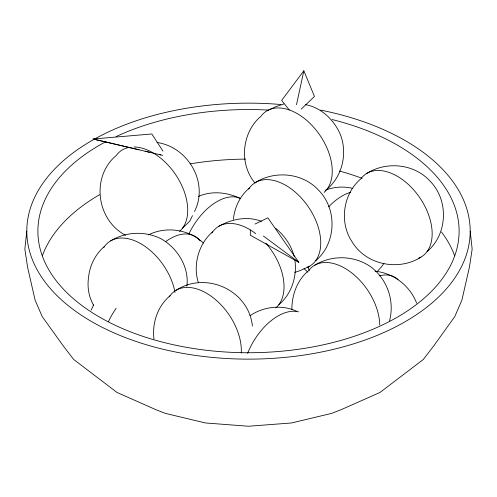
<?xml version="1.0" encoding="UTF-8"?>
<svg xmlns="http://www.w3.org/2000/svg" width="497" height="497" viewBox="0 0 497 497"><rect width="100%" height="100%" fill="white"/><g stroke="black" fill="none" stroke-linecap="round" stroke-linejoin="round"><path stroke-width="0.75" d="M186.884 286.272C189.369 266.827 177.137 247.475 160.32 238.374C144.472 230.857 125.648 231.72 110.626 240.883M291.857 309.73C291.795 295.23 297.02 280.184 308.457 270.828A49.88 31.199 55.5 0 1 351.118 272.431A49.88 31.199 55.5 0 1 379.751 325.026M26.801 231.136L24.85 249.134L27.565 267.094L35.094 300.107L42.17 316.508L63.51 346.254L73.686 359.474L117.012 392.456L155.524 409.522L165.364 413.38L205.466 422.966L248.5 426.24L291.534 422.966L331.636 413.38L341.476 409.522L379.988 392.456L423.314 359.474L433.49 346.254L454.83 316.508L461.906 300.107L469.435 267.094L472.15 249.134L470.199 231.136M233.416 219.37C234.416 207.485 240.231 195.632 249.451 187.972M389.542 320.807C394.773 301.107 387.405 279.575 371.216 267.193C354.777 255.29 331.791 254.638 314.526 265.336M296.498 104.699L303.847 70.76L314.458 96.455L301.219 109.141M91.131 310.159L93.622 304.972M194.526 211.505C208.988 182.846 188.245 146.994 156.971 142.459M192.494 215.642L189.773 221.153L182.598 228.104M383.939 263.329L381.503 266.895L377.248 271.387M303.847 70.76L281.675 100.388L289.285 110.005M104.556 246.375C95.337 254.035 89.522 265.889 88.522 277.773C87.105 287.254 88.87 297.175 93.722 305.462M212.741 231.795C198.564 243.667 192.674 265.149 198.409 282.725M170.036 295.752C157.655 306.065 152.02 323.143 153.94 338.966M327.138 189.071C342.557 176.068 347.832 152.629 340.122 134.01C333.81 119.628 321.335 107.675 305.618 104.643M315.632 260.763C336.221 243.667 337.6 209.461 318.726 190.37C303.021 172.962 275.189 170.136 255.52 182.48M278.923 304.586C291.696 293.944 297.237 276.189 294.858 259.931M427.047 251.612C447.635 234.516 449.015 200.31 430.141 181.219C414.436 163.811 386.604 160.985 366.935 173.329M249.997 315.725C263.329 306.63 281.557 304.326 296.398 311.141M255.048 224.035L267.833 217.835L298.827 262.317L250.333 235.211L250.333 230.024M267.026 110.788L276.245 106.501L283.893 103.954M218.81 226.297C231.608 219.028 247.487 215.822 261.509 221.382M176.106 290.254C206.038 270.766 248.711 290.279 252.401 326.044M309.563 266.255L300.343 270.542L294.783 272.393M420.978 257.104C398.662 271.412 365.966 264.982 352.18 241.927C338.973 222.526 343.029 193.818 360.865 178.821A49.88 31.199 55.5 0 1 418.636 196.073A49.88 31.199 55.5 0 1 418.294 258.409M148.342 234.901C166.041 226.011 189.034 229.247 203.279 243.014M198.483 196.408C211.983 190.488 227.477 192.252 240.486 198.607M325.113 190.289C333.804 186.81 343.818 186.139 352.864 188.413M162.643 155.362L93.076 139.005L151.821 133.973L162.954 151.107M375.067 271.225C393.425 273.008 410.143 285.831 416.623 303.176M93.076 139.005L133.059 148.392M134.569 148.746L139.098 149.808M145.13 151.225L149.659 152.287M159.462 154.586L160.972 154.94M125.561 235.311C96.288 219.854 90.839 176.603 116.416 155.312A49.88 31.199 55.5 0 1 129.624 147.292M263.391 236.013L298.827 262.317M275.5 228.16C284.371 235.416 291.242 245.251 294.156 256.402M304.046 268.653L307.836 272.163M255.067 183.026C238.697 163.904 241.877 132.227 260.956 116.279A49.88 31.199 55.5 0 1 315.465 129.319A49.88 31.199 55.5 0 1 324.081 192.401M247.599 353.361A49.88 28.801 -60 0 1 298.598 311.861M309.264 270.449A49.88 28.801 -60 0 1 308.065 266.926M328.641 206.876A49.88 28.801 -60 0 1 350.584 192.296M165.762 241.53A49.88 28.801 -60 0 1 200.136 240.834M108.476 321.565A49.88 28.801 -60 0 1 116.136 308.302M188.823 234.056A49.88 28.801 -60 0 1 240.579 198.458M379.223 275.897A49.88 28.801 -60 0 1 398.078 279.556M211.946 232.956A49.88 31.199 55.5 0 1 255.725 233.64M265.938 243.294A49.88 31.199 55.5 0 1 275.866 307.916M248.655 189.133A49.88 31.199 55.5 0 1 306.22 203.876A49.88 31.199 55.5 0 1 307.575 267.268M134.115 146.975A49.88 31.199 55.5 0 1 179.709 181.38A49.88 31.199 55.5 0 1 179.541 231.434M169.235 296.914A49.88 31.199 55.5 0 1 213.325 297.833A49.88 31.199 55.5 0 1 241.269 353.069M103.755 247.537A49.88 31.199 55.5 0 1 142.801 244.915A49.88 31.199 55.5 0 1 175.019 292.398M320.671 110.117A221.699 127.996 0 0 1 403.98 322.379A221.699 127.996 0 0 1 37.729 270.828A221.699 127.996 0 0 1 280.904 104.519M332.102 119.535A210.604 121.591 0 0 1 428.277 294.472A210.604 121.591 0 0 1 114.826 325.1A210.604 121.591 0 0 1 105.954 141.626M116.074 136.588A210.604 121.591 0 0 1 267.846 110.061M42.344 255.818A210.604 121.591 0 0 1 99.58 194.712M190.121 163.861A210.604 121.591 0 0 1 245.425 159.108M339.507 171.036A210.604 121.591 0 0 1 362.108 178.305M441.46 231.962A210.604 121.591 0 0 1 454.656 255.818"/></g></svg>
